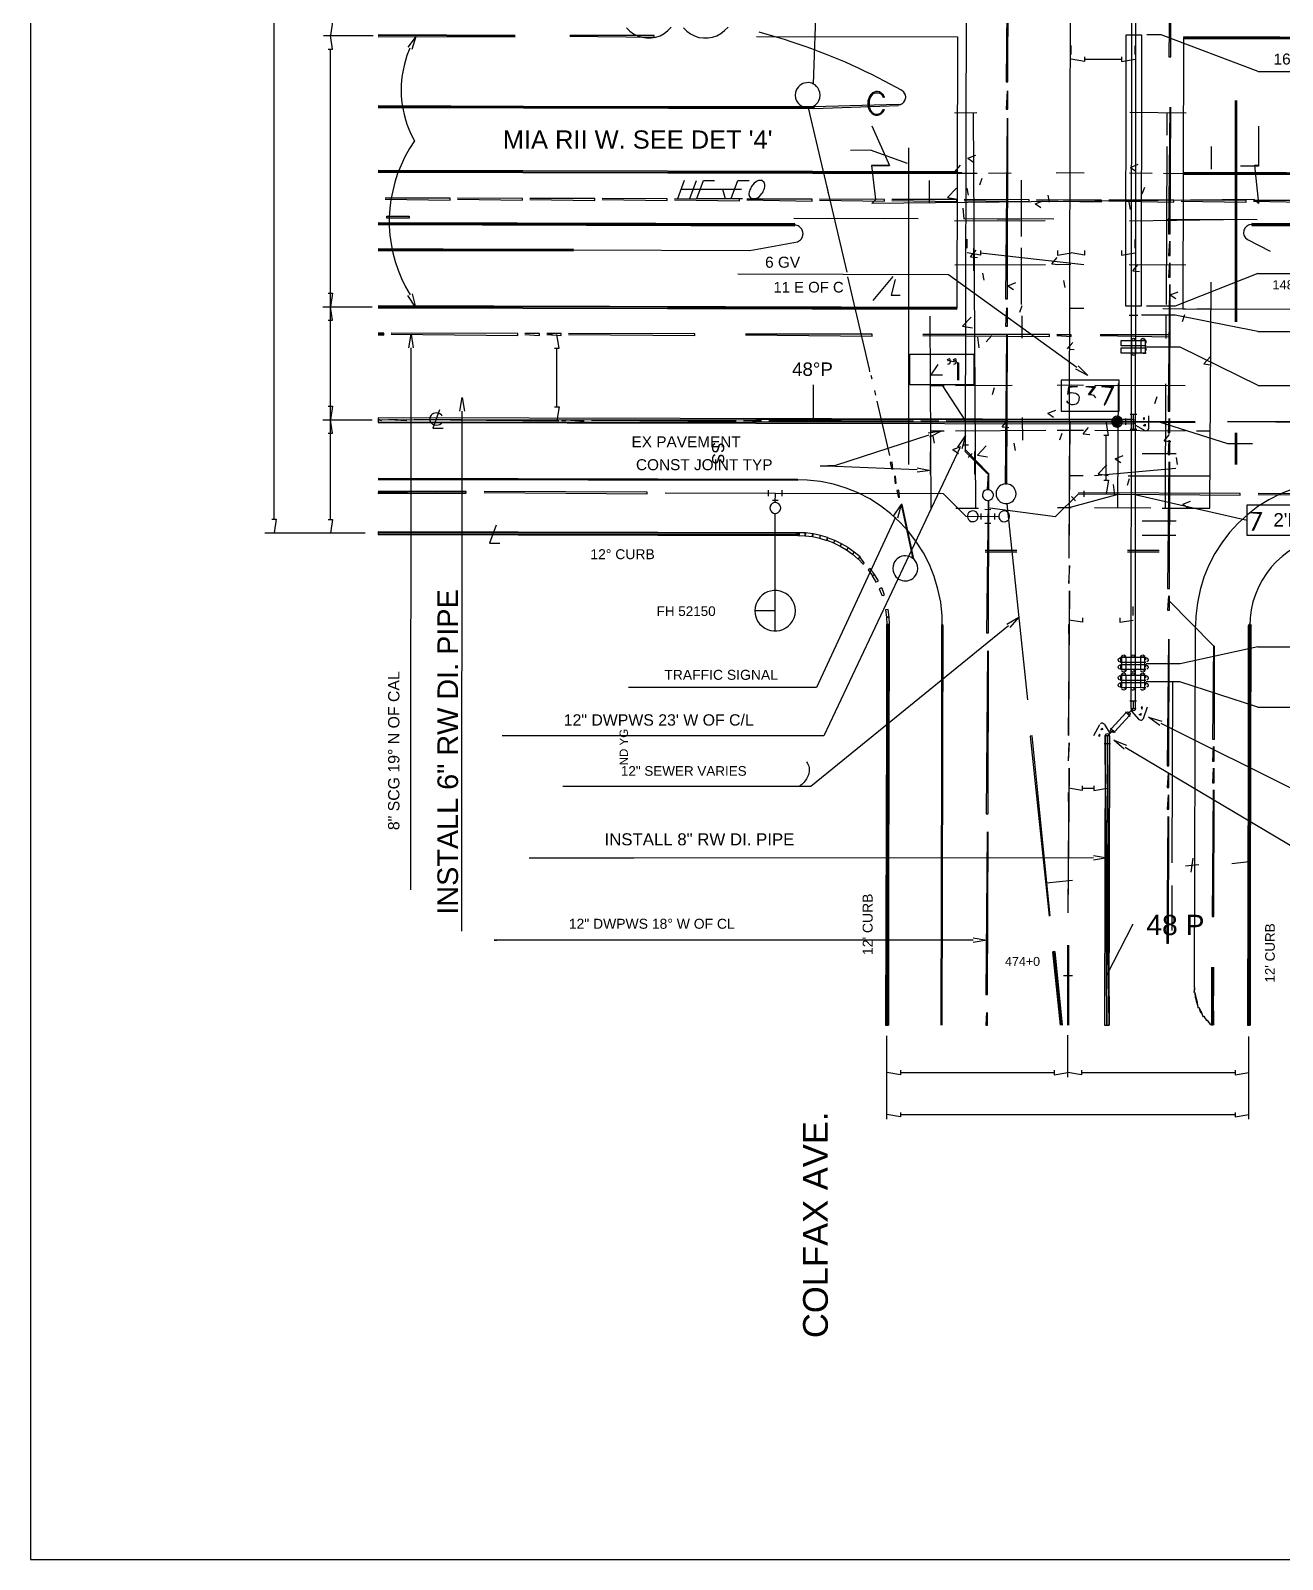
# Model space of a CAD drawing. Header units: feet. Extents: x 13 to 426, y 12 to 285.
# Drawn here: x 12.6 to 151, y 12.1 to 181.2 of the extents above; entities that cross this region are included whole.
import ezdxf
from ezdxf.enums import TextEntityAlignment as Align

# ---------------------------------------------------------------- set-up
doc = ezdxf.new("R2010")
doc.units = ezdxf.units.FT
for name, color, linetype in [('AGUA', 1, 'CONTINUOUS'), ('ALCANTARILLADO', 2, 'CONTINUOUS'), ('EJE_VIA', 7, 'CONTINUOUS'), ('GAS', 30, 'CONTINUOUS'), ('TEXTO', 7, 'CONTINUOUS')]:
    doc.layers.add(name, color=color, linetype=linetype)
doc.styles.add('CAD_TEXT', font='Arial')

msp = doc.modelspace()

# ---------------------------------------------------------------- linework, layer by layer
at = {"layer": 'AGUA'}
for p, q in [((115.97, 134.7), (116.12, 189.85)), ((134.73, 178.5), (134.73, 179.48)), ((148.33, 176.65), (175.92, 176.65)), ((116.83, 172.1), (117.07, 128.35)), ((134.05, 162.17), (134.2, 161.38)), ((115.13, 142.5), (115.13, 144.5)), ((132.83, 128.38), (132.9, 142.13)), ((60.28, 81.58), (60.33, 139.07)), ((114.58, 134.82), (115.2, 134.38)), ((117.3, 134.22), (118.42, 134.03)), ((113.52, 129.95), (116.03, 127.45)), ((120.57, 128.83), (122.83, 107.13)), ((125.95, 127.42), (128.47, 129.92)), ((127.45, 128.42), (133.02, 129.92)), ((134.55, 129.9), (147.13, 127.02)), ((94.93, 119.23), (94.95, 127.77)), ((117.7, 127.1), (117.7, 127.75)), ((118.67, 128.37), (125.95, 127.42)), ((94.92, 114.77), (94.93, 119.23))]:
    msp.add_line(p, q, dxfattribs=at)
for points in [[(148.32, 154.28), (139.18, 150.68), (135.98, 150.68)], [(130.87, 147.42), (138.5, 147.3), (138.5, 147.5), (130.87, 147.52)], [(135.97, 146.58), (135.97, 146.83), (133.17, 146.83), (133.17, 146.33), (135.97, 146.33)], [(115.22, 144.42), (115.22, 142.5)], [(51.03, 137.83), (134.55, 137.65), (134.55, 138.15), (51.03, 138.33)], [(115.35, 135), (100.3, 103.15), (64.73, 103.15)], [(97.45, 131.43), (51.03, 131.53)], [(60.75, 130.17), (51.03, 130.18)], [(60.75, 129.97), (51.03, 129.98)], [(82.77, 130.02), (94.97, 130), (113.52, 129.95)], [(51.03, 125.43), (97.45, 125.33), (97.45, 125.63), (51.03, 125.73)], [(94.93, 117), (92.68, 117), (92.72, 116.62), (92.82, 116.23), (93, 115.86), (93.22, 115.55), (93.49, 115.28), (93.78, 115.08), (94.1, 114.92), (94.43, 114.82), (94.78, 114.77), (95.12, 114.77), (95.46, 114.83), (95.79, 114.93), (96.1, 115.09), (96.39, 115.29), (96.64, 115.55), (96.85, 115.85), (97.02, 116.2), (97.13, 116.6), (97.17, 117), (97.13, 117.38), (97.03, 117.78), (96.86, 118.13), (96.65, 118.44), (96.4, 118.69), (96.11, 118.9), (95.8, 119.06), (95.47, 119.16), (95.12, 119.22), (94.78, 119.23), (94.43, 119.18), (94.1, 119.08), (93.78, 118.93), (93.49, 118.72), (93.23, 118.46), (93.01, 118.14), (92.83, 117.77), (92.72, 117.4), (92.68, 117)], [(120.72, 115.33), (98.88, 97.57), (71.45, 97.57)], [(113.47, 115.45), (113.37, 71.15)], [(135.93, 111.57), (135.93, 111.82), (133.13, 111.82), (133.13, 111.32), (135.93, 111.32)], [(134.53, 107.02), (134.53, 106.17), (133.93, 105.58)], [(131.93, 103.17), (131.68, 103.17), (131.85, 71.15)], [(130.15, 89.67), (79.3, 89.63), (67.75, 89.63)], [(116.83, 80.57), (63.87, 80.57), (64.15, 80.57)]]:
    msp.add_lwpolyline(points, dxfattribs=at)
at = {"layer": 'ALCANTARILLADO'}
msp.add_lwpolyline([(90.63, 138), (74.63, 138.08), (90.63, 137.95)], dxfattribs=at)
at = {"layer": 'EJE_VIA'}
for p, q in [((39.52, 127.12), (39.52, 204.12)), ((99.17, 175.25), (100.07, 200.38)), ((127.48, 137.92), (127.62, 192.93)), ((45, 180.62), (50.5, 180.62)), ((127.65, 178.5), (127.65, 179.5)), ((45.75, 127.08), (45.75, 179.12)), ((129.15, 178), (133.23, 178)), ((98.58, 172.63), (102.85, 154.45)), ((145.83, 148.93), (145.83, 173.43)), ((145.98, 148.93), (145.98, 173.43)), ((114.75, 172.08), (117.25, 172.1)), ((134.15, 172.12), (140.4, 172.08)), ((138.3, 169.6), (138.3, 172.1)), ((109.7, 133.18), (109.7, 168.18)), ((138.2, 150.85), (138.28, 168.35)), ((143.2, 165.83), (143.2, 168.33)), ((105.6, 166.23), (107.58, 166.23)), ((114.82, 165.55), (115.42, 166.27)), ((116.25, 167.03), (117.12, 167.37)), ((116.25, 167.03), (116.87, 166.62)), ((134.22, 166.03), (135.08, 166.37)), ((134.22, 166.03), (134.83, 165.62)), ((84.17, 162.6), (84.9, 164.6)), ((85.5, 162.58), (86.23, 164.58)), ((111.95, 164.58), (111.97, 162.08)), ((114.77, 165.38), (117.27, 165.38)), ((114.82, 165.55), (115.57, 165.48)), ((117.58, 164.1), (117.83, 164.85)), ((118.52, 165.4), (121.02, 165.42)), ((122.12, 164.63), (122.15, 158.38)), ((126.02, 165.43), (127.58, 165.45)), ((127.55, 165.45), (129.12, 165.43)), ((134.12, 165.42), (136.62, 165.4)), ((137.87, 165.38), (143.18, 165.37)), ((84.55, 163.63), (91.22, 163.62)), ((86.27, 162.58), (91.32, 162.57)), ((89.12, 163.63), (89.4, 162.58)), ((100.63, 163.93), (100.8, 163.15)), ((113.98, 162.7), (114.97, 163.72)), ((113.98, 162.7), (115.1, 162.53)), ((116.12, 163.73), (116.27, 162.95)), ((123.7, 162), (124.58, 162.33)), ((125.08, 162.95), (125.23, 162.17)), ((135.53, 163.1), (135.8, 163.85)), ((115.67, 161.52), (115.8, 160.33)), ((123.72, 162), (124.33, 161.58)), ((97, 160.42), (107, 160.38)), ((100.75, 160.4), (110.75, 160.38)), ((114.78, 160.1), (124.78, 160.15)), ((115.75, 160.37), (125.75, 160.33)), ((119.5, 160.35), (122, 160.35)), ((134.1, 160.13), (144.5, 160.28)), ((138.25, 160.3), (148.25, 160.28)), ((92.53, 156.9), (97.4, 157.8)), ((116.15, 157.08), (116.15, 158.08)), ((134.73, 157.08), (134.73, 158.07)), ((116.55, 156.15), (117.15, 156.87)), ((116.55, 156.15), (117.3, 156.08)), ((116.92, 154.6), (116.92, 157.1)), ((117.65, 156.58), (129.08, 155.3)), ((122.18, 150.88), (122.17, 157.13)), ((125.52, 155.35), (126.12, 156.08)), ((127.52, 154.62), (127.53, 156.62)), ((105.77, 151.3), (107.98, 153.97)), ((114.8, 155.25), (124.82, 155.3)), ((117.85, 154.33), (118, 153.55)), ((125.52, 155.37), (126.27, 155.3)), ((126.07, 155.3), (127.62, 155.32)), ((134.08, 155.28), (140.33, 155.25)), ((134.48, 154.57), (135.08, 155.28)), ((134.48, 154.57), (135.23, 154.52)), ((148.32, 154.28), (175.92, 154.28)), ((120.67, 152.93), (121.53, 153.28)), ((120.67, 152.93), (121.28, 152.52)), ((126.82, 153.53), (126.97, 152.75)), ((138.63, 151.93), (139.5, 152.27)), ((143, 128.33), (143.13, 153.32)), ((44.93, 150.62), (50.37, 150.62)), ((122, 150), (122.25, 150.75)), ((138.63, 151.93), (139.25, 151.52)), ((112.03, 149.57), (112.15, 128.33)), ((115.65, 148.47), (116.62, 149.47)), ((122.2, 149.63), (122.22, 147.13)), ((127.52, 150.47), (129.07, 150.45)), ((134.07, 149.68), (135.05, 149.68)), ((137.82, 150.42), (140.32, 150.4)), ((138.18, 147.1), (138.18, 149.6)), ((139.97, 149), (140.22, 149.75)), ((141.57, 150.4), (143.12, 150.38)), ((143.1, 147.07), (143.1, 149.57)), ((69.8, 147.55), (70.3, 147.55)), ((115.65, 148.47), (116.77, 148.28)), ((117.32, 147.27), (117.45, 146.08)), ((118.28, 146.73), (118.88, 147.45)), ((148.32, 147.88), (179.63, 147.88)), ((70.8, 139.55), (70.8, 146.05)), ((127.25, 145.95), (127.58, 146.37)), ((127.55, 146.32), (127.85, 146.67)), ((127.55, 145.93), (128, 145.88)), ((112.1, 142.98), (112.95, 144.23)), ((114.2, 144.62), (114.95, 144.52)), ((142.33, 144.32), (143.08, 145.12)), ((142.33, 144.32), (143.08, 144.2)), ((105.52, 143.05), (105.62, 142.63)), ((132.97, 139.08), (132.97, 142.48)), ((138.08, 128.35), (138.15, 142.1)), ((99.18, 137.98), (99.18, 141.98)), ((105.92, 141.35), (106.03, 140.82)), ((112.1, 141.88), (113.63, 141.9)), ((113.37, 141.98), (115.98, 137.95)), ((114.88, 141.9), (121.13, 141.93)), ((118.95, 140.93), (119.2, 141.68)), ((126.13, 141.95), (127.67, 141.97)), ((127.3, 140.93), (127.4, 141.78)), ((127.4, 141.03), (127.48, 141.7)), ((127.48, 141.97), (129.02, 141.95)), ((129.58, 140.93), (130.25, 141.78)), ((130.27, 141.95), (140.27, 141.9)), ((136.92, 139.93), (137.17, 140.68)), ((148.33, 141.9), (171.25, 141.9)), ((106.18, 140.17), (107.58, 134.18)), ((125.08, 138.83), (125.97, 139.18)), ((125.08, 138.83), (125.72, 138.42)), ((126.57, 139.08), (132.97, 139.08)), ((134.2, 138.75), (134.92, 138.75)), ((134.55, 137.07), (134.55, 138.75)), ((44.92, 138.12), (50.38, 138.12)), ((71.3, 138.05), (71.77, 138.05)), ((120.02, 137.33), (120.62, 138.05)), ((120.02, 137.33), (120.77, 137.27)), ((122.25, 138.37), (122.27, 135.87)), ((126.13, 136.95), (127.67, 136.97)), ((127.48, 136.97), (129.02, 136.95)), ((128.98, 136.55), (129.58, 137.27)), ((130.03, 137.92), (137.43, 137.9)), ((133.72, 137.55), (133.72, 138.27)), ((134.2, 137.07), (134.92, 137.07)), ((134.77, 137.53), (135.8, 136.93)), ((136.25, 137.2), (136.25, 138.57)), ((112.1, 136.88), (113.63, 136.9)), ((112.37, 136.3), (112.5, 135.52)), ((114.88, 136.9), (124.88, 136.95)), ((115.65, 135.35), (116.3, 135.33)), ((121.33, 135.52), (121.47, 134.73)), ((126.42, 135.9), (126.67, 136.65)), ((128.98, 136.55), (129.73, 136.48)), ((130.27, 136.95), (140.27, 136.9)), ((131.53, 131.42), (131.53, 136.42)), ((137.95, 135.77), (138.55, 136.48)), ((137.95, 135.77), (138.7, 135.7)), ((141.52, 136.9), (143.03, 136.88)), ((145.83, 133.18), (145.83, 136.68)), ((145.98, 133.18), (145.98, 136.68)), ((112.12, 132.07), (112.12, 134.57)), ((114.58, 134.82), (115.45, 135.15)), ((116.28, 133.93), (116.73, 134.38)), ((117.03, 132.1), (117.03, 134.6)), ((117.3, 134.22), (118.28, 135.23)), ((132.55, 133.8), (133.42, 134.15)), ((132.55, 133.8), (133.17, 133.38)), ((135.53, 134.37), (139.28, 134.37)), ((139.27, 133.95), (139.4, 133.17)), ((127.47, 131.97), (128.98, 131.97)), ((130.23, 131.97), (139.23, 132.78)), ((130.65, 132.15), (131.62, 133.15)), ((130.65, 132.15), (131.75, 131.97)), ((133.98, 131.93), (143.02, 131.9)), ((94.2, 129.68), (94.2, 130.33)), ((95.72, 129.68), (95.72, 130.33)), ((129.12, 129.6), (129.12, 130.25)), ((132.32, 130.95), (132.45, 129.77)), ((133.88, 130.87), (134.13, 131.62)), ((94.63, 129.22), (95.28, 129.22)), ((94.95, 128.97), (94.97, 130)), ((127.7, 129.62), (128.15, 129.15)), ((140.02, 128.77), (140.88, 129.12)), ((140.02, 128.77), (140.63, 128.35)), ((114.92, 128.35), (117.42, 128.35)), ((116.03, 127.45), (119.67, 127.43)), ((118.13, 128.22), (118.78, 128.2)), ((119.22, 127.1), (119.22, 127.75)), ((126.17, 128.4), (127.68, 128.42)), ((130.23, 128.4), (136.48, 128.37)), ((135.53, 126.95), (139.28, 126.95)), ((137.73, 128.35), (143, 128.33)), ((38.52, 125.62), (49.58, 125.62)), ((118.13, 126.67), (118.78, 126.67)), ((135.53, 125.37), (139.23, 125.37)), ((118.15, 123.68), (121.65, 123.68)), ((118.15, 123.53), (121.65, 123.53)), ((133.9, 123.68), (137.4, 123.68)), ((133.9, 123.53), (137.4, 123.53)), ((134.53, 116.47), (134.53, 117.47)), ((138.43, 118.15), (143.42, 113.13)), ((127.42, 114.48), (127.42, 115.47)), ((141.3, 75.33), (141.42, 115.38)), ((148.32, 113), (171.22, 113)), ((138.85, 89.12), (138.9, 109.12)), ((134.17, 107.02), (134.88, 107.02)), ((133.68, 105.83), (134.2, 105.32)), ((134.35, 105.9), (135.15, 104.98)), ((135.65, 105.08), (136.1, 106.37)), ((148.32, 106.33), (171.22, 106.33)), ((130.17, 103.2), (130.82, 104.4)), ((131.35, 104.4), (131.97, 103.38)), ((132.02, 104.02), (132.53, 103.52)), ((131.32, 102.33), (132.03, 102.33)), ((131.67, 97.88), (131.67, 98.88)), ((127.37, 95.9), (127.37, 96.88)), ((128.87, 97.38), (130.17, 97.38)), ((140.93, 88.08), (141.17, 89.62)), ((140.32, 88.77), (141.8, 88.93)), ((145.42, 89.05), (147.35, 89.25)), ((124.95, 86.92), (127.82, 87.22)), ((138.83, 81.62), (138.83, 86.62)), ((131.62, 76.68), (134.53, 82.38)), ((126.82, 76.67), (127.82, 76.67)), ((107.3, 60.77), (107.3, 70)), ((127.3, 65.43), (127.3, 70.05)), ((147.3, 60.77), (147.3, 69.93)), ((147.3, 62.03), (147.3, 66.43)), ((108.8, 65.93), (125.8, 65.93)), ((128.8, 65.93), (145.8, 65.93)), ((108.8, 61.27), (145.8, 61.27)), ((12.6, 12.08), (426.22, 12.08))]:
    msp.add_line(p, q, dxfattribs=at)
for points in [[(426.22, 284.92), (12.6, 284.92), (12.6, 12.08)], [(120.65, 195.48), (120.48, 175.48), (120.68, 175.48), (120.75, 195.48)], [(138.62, 191.15), (138.48, 178.27), (138.68, 178.27), (138.72, 191.15)], [(134.53, 106.17), (134.78, 106.17), (134.83, 186.42), (134.33, 186.42), (134.28, 106.17)], [(134.53, 106.17), (134.78, 106.17), (134.83, 186.42), (134.33, 186.42), (134.28, 106.17), (134.53, 106.17)], [(45.5, 182.12), (46, 182.12), (45.75, 180.62)], [(78.5, 181.47), (78.87, 181.1), (79.28, 180.79), (79.74, 180.57), (80.22, 180.42), (80.72, 180.34), (81.23, 180.35), (81.73, 180.43), (82.21, 180.59), (82.66, 180.83), (83.07, 181.15), (83.44, 181.55)], [(84.79, 181.47), (85.16, 181.09), (85.57, 180.79), (86.02, 180.56), (86.51, 180.41), (87, 180.34), (87.51, 180.34), (88, 180.42), (88.48, 180.59), (88.94, 180.83), (89.35, 181.15), (89.72, 181.55)], [(108.9, 174.57), (107.03, 175.58), (106.32, 175.95), (105.61, 176.3), (104.89, 176.65), (104.16, 176.99), (103.43, 177.32), (102.7, 177.65), (101.97, 177.96), (101.23, 178.26), (100.49, 178.56), (99.74, 178.85), (98.99, 179.13), (98.24, 179.4), (97.48, 179.66), (96.72, 179.92), (95.96, 180.16), (95.2, 180.4), (93.15, 180.98)], [(45.5, 179.12), (46, 179.12), (45.75, 180.62)], [(66.2, 180.63), (51.03, 180.67)], [(66.2, 180.63), (51.03, 180.57)], [(51.03, 180.47), (66.2, 180.53)], [(66.2, 180.43), (51.03, 180.47)], [(54.53, 179.23), (54.22, 178.4), (54.05, 177.86), (53.9, 177.31), (53.79, 176.77), (53.7, 176.22), (53.63, 175.67), (53.59, 175.12), (53.58, 174.57), (53.59, 174.03), (53.63, 173.48), (53.7, 172.94), (53.79, 172.4), (53.91, 171.86), (54.05, 171.32), (54.22, 170.79), (54.41, 170.26), (54.63, 169.73), (55.05, 168.95)], [(54.78, 179.1), (55.25, 180.55), (54.33, 179.33)], [(72.22, 180.53), (81.57, 180.42), (81.57, 180.62), (72.22, 180.63)], [(92.87, 180.5), (115.08, 180.45), (115.02, 150.45)], [(135.42, 150.68), (133.7, 150.68), (133.73, 180.68), (135.45, 180.68), (135.42, 150.68)], [(148.33, 176.65), (137.62, 180.68), (136.02, 180.68)], [(140.08, 180.38), (140.02, 150.4), (167.55, 150.33)], [(140.08, 180.38), (299.95, 179.93), (140.08, 180.48)], [(140.08, 180.38), (299.95, 179.73), (299.95, 179.93), (140.08, 180.48)], [(140.08, 180.28), (299.95, 179.93), (140.08, 180.38)], [(140.08, 180.28), (299.95, 179.83)], [(299.95, 179.73), (140.08, 180.28)], [(129.15, 178.25), (129.15, 177.75), (127.65, 178)], [(133.23, 178.25), (133.23, 177.75), (134.73, 178)], [(99.92, 174.02), (99.88, 174.32), (99.78, 174.62), (99.66, 174.82), (99.52, 174.99), (99.35, 175.14), (99.18, 175.25), (98.99, 175.33), (98.79, 175.38), (98.59, 175.4), (98.39, 175.39), (98.19, 175.36), (98, 175.29), (97.81, 175.2), (97.65, 175.08), (97.5, 174.93), (97.37, 174.75), (97.26, 174.55), (97.18, 174.32), (97.15, 174.02), (97.18, 173.7), (97.26, 173.47), (97.37, 173.27), (97.5, 173.1), (97.66, 172.95), (97.83, 172.83), (98.01, 172.74), (98.2, 172.67), (98.4, 172.64), (98.6, 172.63), (98.8, 172.66), (98.99, 172.71), (99.18, 172.79), (99.36, 172.9), (99.52, 173.04), (99.66, 173.21), (99.78, 173.42), (99.88, 173.7), (99.92, 174.02)], [(107.02, 173.77), (106.9, 174.02), (106.65, 174.25), (106.46, 174.37), (106.26, 174.42), (106.06, 174.41), (105.87, 174.36), (105.69, 174.26), (105.54, 174.12), (105.41, 173.95), (105.32, 173.77), (105.2, 173.4), (105.2, 172.8), (105.23, 172.67), (105.27, 172.54), (105.32, 172.42), (105.38, 172.31), (105.45, 172.2), (105.61, 172.02), (105.8, 171.88), (105.91, 171.84), (106.02, 171.81), (106.14, 171.79), (106.26, 171.8), (106.39, 171.83), (106.52, 171.88), (106.65, 171.95), (106.9, 172.2), (107.02, 172.43)], [(107.02, 173.77), (106.9, 173.77), (106.78, 174.02), (106.65, 174.13), (106.42, 174.25), (105.93, 174.25), (105.68, 174.13), (105.45, 173.77), (105.32, 173.4), (105.32, 172.8), (105.35, 172.67), (105.39, 172.55), (105.44, 172.44), (105.49, 172.33), (105.62, 172.15), (105.77, 172.01), (105.95, 171.93), (106.16, 171.91), (106.27, 171.92), (106.39, 171.95), (106.52, 172), (106.65, 172.07), (106.78, 172.2), (106.9, 172.43), (107.02, 172.43)], [(108.57, 172.97), (108.78, 173), (108.9, 173.05), (109, 173.11), (109.17, 173.25), (109.29, 173.44), (109.35, 173.64), (109.37, 173.75), (109.37, 173.85), (109.36, 173.96), (109.33, 174.06), (109.29, 174.17), (109.17, 174.35), (108.9, 174.57)], [(120.58, 174.48), (120.48, 172.48), (120.68, 172.48), (120.68, 174.48)], [(51.03, 172.85), (99.2, 172.73)], [(99.2, 172.63), (51.03, 172.85)], [(99.2, 172.73), (51.03, 172.75)], [(99.2, 172.73), (51.03, 172.65), (99.2, 172.63)], [(99.2, 172.63), (51.03, 172.65), (99.2, 172.53)], [(51.03, 172.65), (99.2, 172.53)], [(108.57, 172.97), (99.2, 172.73), (99.2, 172.53), (108.57, 172.87)], [(138.58, 172.67), (138.43, 158.67), (138.63, 158.67), (138.68, 172.67)], [(120.58, 171.48), (120.42, 151.48), (120.62, 151.48), (120.68, 171.48)], [(105.62, 170.62), (107.58, 166.23), (105.6, 166.23)], [(148.37, 170.58), (148.37, 166.18), (146.38, 166.18)], [(55.05, 168.95), (54.5, 168.1), (54, 167.21), (53.57, 166.29), (53.19, 165.36), (52.88, 164.41), (52.64, 163.45), (52.45, 162.48), (52.33, 161.5), (52.27, 160.52), (52.27, 159.53), (52.34, 158.55), (52.47, 157.56), (52.66, 156.59), (52.92, 155.63), (53.24, 154.67), (53.62, 153.74), (54.07, 152.82), (54.57, 151.95)], [(109.55, 166.45), (105.47, 167.93), (103.25, 167.9)], [(115.05, 165.55), (51.03, 165.7)], [(51.03, 165.5), (115.05, 165.35), (115.05, 165.55), (51.03, 165.7)], [(105.62, 162.03), (106.05, 162.47), (105.62, 166.23)], [(106.05, 162.47), (105.62, 166.23), (106.05, 166.23)], [(147.93, 166.25), (148.37, 162.03), (147.92, 162.47)], [(148.37, 166.25), (147.93, 166.25), (148.37, 162.03)], [(115.05, 165.55), (51.03, 165.6)], [(51.03, 165.5), (115.05, 165.45)], [(115.05, 165.35), (51.03, 165.5)], [(86.27, 162.58), (87, 164.58), (88.23, 164.58)], [(90.07, 162.57), (90.8, 164.57), (92.05, 164.57)], [(93.1, 164.57), (92.87, 164.47), (92.6, 164.28), (92.46, 164.11), (92.39, 164.01), (92.32, 163.9), (92.25, 163.78), (92.19, 163.66), (92.13, 163.53), (92.09, 163.41), (92.06, 163.28), (92.04, 163.15), (92.04, 163.03), (92.06, 162.92), (92.1, 162.81), (92.25, 162.64), (92.37, 162.57), (92.73, 162.57), (92.97, 162.67), (93.16, 162.79), (93.35, 162.98), (93.44, 163.09), (93.52, 163.21), (93.59, 163.34), (93.66, 163.47), (93.71, 163.61), (93.75, 163.74), (93.78, 163.88), (93.79, 164.01), (93.78, 164.14), (93.75, 164.26), (93.71, 164.37), (93.47, 164.57), (93.1, 164.57)], [(140.05, 165.38), (299.95, 164.93), (140.05, 165.48)], [(140.05, 165.38), (299.95, 164.73), (299.95, 164.93), (140.05, 165.48)], [(140.05, 165.28), (299.95, 164.93), (140.05, 165.38)], [(140.05, 165.28), (299.95, 164.83)], [(299.95, 164.73), (140.05, 165.28)], [(51.8, 162.53), (59, 162.42), (59, 162.62), (51.8, 162.63)], [(59.8, 162.52), (67, 162.4), (67, 162.6), (59.8, 162.62)], [(67.8, 162.48), (75, 162.37), (75, 162.57), (67.8, 162.58)], [(75.8, 162.47), (83, 162.35), (83, 162.55), (75.8, 162.57)], [(83.8, 162.45), (91, 162.33), (91, 162.53), (83.8, 162.55)], [(91.8, 162.43), (99.02, 162.3), (99.02, 162.5), (91.8, 162.53)], [(99.82, 162.4), (107.02, 162.28), (107.02, 162.48), (99.82, 162.5)], [(148.37, 162.03), (147.92, 162.47), (105.62, 162.03)], [(147.92, 162.47), (105.62, 162.03), (106.05, 162.47)], [(107.82, 162.38), (115.02, 162.27), (115.02, 162.47), (107.82, 162.48)], [(115.82, 162.37), (123.02, 162.25), (123.02, 162.45), (115.82, 162.47)], [(123.82, 162.33), (131.02, 162.22), (131.02, 162.42), (123.82, 162.43)], [(131.82, 162.32), (139.02, 162.2), (139.02, 162.4), (131.82, 162.42)], [(139.82, 162.3), (147.02, 162.18), (147.02, 162.38), (139.82, 162.4)], [(147.82, 162.28), (155.02, 162.15), (155.02, 162.35), (147.82, 162.38)], [(51.98, 160.43), (51.98, 160.63), (54.48, 160.63), (54.48, 160.43), (51.98, 160.43)], [(97.1, 159.77), (51.03, 159.9)], [(51.03, 159.7), (97.1, 159.57), (97.1, 159.77), (51.03, 159.9)], [(97.1, 159.77), (51.03, 159.8)], [(51.03, 159.7), (97.1, 159.67)], [(97.1, 159.57), (51.03, 159.7)], [(97.4, 157.8), (97.63, 157.93), (97.74, 158.03), (97.83, 158.13), (97.9, 158.24), (97.96, 158.36), (97.99, 158.48), (98.01, 158.61), (98.02, 158.73), (98, 158.86), (97.97, 158.98), (97.93, 159.1), (97.87, 159.21), (97.79, 159.32), (97.6, 159.49), (97.48, 159.56), (97.35, 159.62), (97.1, 159.67)], [(147.63, 159.72), (147.4, 159.68), (147.27, 159.64), (147.15, 159.58), (147.04, 159.5), (146.88, 159.31), (146.82, 159.2), (146.77, 159.08), (146.75, 158.96), (146.73, 158.83), (146.74, 158.7), (146.76, 158.58), (146.8, 158.46), (146.86, 158.35), (146.94, 158.24), (147.15, 158.07), (149.67, 156.78)], [(147.63, 159.82), (299.95, 159.43)], [(299.95, 159.33), (147.63, 159.82), (147.63, 159.62), (299.95, 159.23)], [(299.95, 159.43), (147.63, 159.72), (147.63, 159.62)], [(299.95, 159.33), (147.63, 159.62), (299.95, 159.23)], [(299.95, 159.43), (147.63, 159.62), (299.95, 159.33)], [(138.53, 157.87), (138.43, 156.27), (138.63, 156.27), (138.63, 157.87)], [(138.53, 157.87), (138.43, 156.27), (138.63, 156.27), (138.63, 157.87)], [(51.03, 157.03), (72.65, 157)], [(72.65, 156.9), (51.03, 157.03)], [(72.65, 157), (51.03, 156.83), (72.65, 156.9)], [(72.65, 157), (51.03, 156.93)], [(72.65, 156.9), (51.03, 156.83), (72.65, 156.8)], [(51.03, 156.83), (72.65, 156.8)], [(72.65, 156.9), (92.07, 156.85), (92.53, 156.9)], [(117.65, 156.83), (117.65, 156.33), (116.15, 156.58)], [(126.15, 156.83), (126.15, 156.33), (127.65, 156.58)], [(129.15, 156.83), (129.15, 156.33), (127.65, 156.58)], [(133.23, 156.83), (133.23, 156.33), (134.73, 156.58)], [(128.3, 143.9), (114.12, 154.13), (90.82, 154.23)], [(105.42, 143.43), (105.37, 143.7), (102.97, 153.93)], [(138.53, 155.47), (138.43, 153.87), (138.63, 153.87), (138.63, 155.47)], [(138.53, 155.47), (138.43, 153.87), (138.63, 153.87), (138.63, 155.47)], [(108.22, 153.63), (107.75, 151.88), (108.75, 151.88)], [(138.53, 153.07), (138.38, 139.07), (138.58, 139.07), (138.63, 153.07)], [(45.5, 152.12), (46, 152.12), (45.75, 150.62)], [(45.5, 149.12), (46, 149.12), (45.75, 150.62)], [(115.02, 150.55), (51.03, 150.7)], [(51.03, 150.5), (115.02, 150.35), (115.02, 150.55), (51.03, 150.7)], [(115.02, 150.55), (51.03, 150.6)], [(51.03, 150.5), (115.02, 150.45)], [(115.02, 150.35), (51.03, 150.5)], [(54.8, 152.05), (55.18, 150.58), (54.33, 151.85)], [(120.52, 150.48), (120.42, 148.48), (120.62, 148.48), (120.62, 150.48)], [(148.32, 147.88), (139.18, 149.68), (135.43, 149.68)], [(51.67, 147.68), (51.03, 147.7)], [(51.03, 147.5), (51.67, 147.48), (51.67, 147.68), (51.03, 147.7)], [(51.67, 147.68), (51.03, 147.62)], [(51.03, 147.53), (51.67, 147.68)], [(51.03, 147.52), (51.67, 147.58)], [(51.67, 147.58), (51.03, 147.52)], [(51.67, 147.48), (51.03, 147.5)], [(52.47, 147.58), (66.47, 147.45), (66.47, 147.65), (52.47, 147.68)], [(54.42, 146.07), (54.67, 147.57), (54.92, 146.07)], [(67.27, 147.55), (68.87, 147.45), (68.87, 147.65), (67.27, 147.65)], [(67.27, 147.55), (68.87, 147.45), (68.87, 147.65), (67.27, 147.65)], [(69.67, 147.55), (71.27, 147.45), (71.27, 147.65), (69.67, 147.65)], [(69.67, 147.55), (71.27, 147.45), (71.27, 147.65), (69.67, 147.65)], [(70.55, 146.05), (71.05, 146.05), (70.8, 147.55)], [(72.07, 147.55), (86.07, 147.42), (86.07, 147.62), (72.07, 147.65)], [(91.67, 147.5), (105.67, 147.37), (105.67, 147.57), (91.67, 147.6)], [(111.27, 147.45), (125.27, 147.33), (125.27, 147.53), (111.27, 147.55)], [(120.52, 147.48), (120.37, 131.03), (120.57, 131.03), (120.62, 147.48)], [(126.07, 147.42), (127.67, 147.32), (127.67, 147.52), (126.07, 147.52)], [(126.07, 147.42), (127.67, 147.32), (127.67, 147.52), (126.07, 147.52)], [(134.32, 146.88), (134.38, 147.07), (134.57, 147.13), (134.67, 147.12), (134.8, 146.98)], [(135.37, 146.88), (135.43, 147.07), (135.62, 147.13), (135.72, 147.12), (135.85, 146.98)], [(135.97, 145.78), (135.97, 146.03), (133.17, 146.03), (133.17, 145.53), (135.97, 145.53)], [(134.57, 145.48), (134.82, 145.48), (134.82, 146.88), (134.32, 146.88), (134.32, 145.48)], [(134.82, 145.48), (134.75, 145.3), (134.57, 145.23), (134.47, 145.25), (134.33, 145.38)], [(135.62, 145.48), (135.87, 145.48), (135.87, 146.88), (135.37, 146.88), (135.37, 145.48)], [(148.33, 141.9), (139.73, 146.15), (136, 146.15)], [(109.83, 141.98), (109.83, 145.38), (116.92, 145.38), (116.92, 141.98), (109.83, 141.98)], [(114.28, 144.7), (114.1, 144.62), (114, 144.8), (114.2, 144.9), (114.28, 144.52), (114.2, 144.32), (114, 144.23)], [(114.95, 144.7), (114.77, 144.62), (114.67, 144.8), (114.87, 144.9), (114.95, 144.52), (114.87, 144.32), (114.67, 144.23)], [(128.45, 144.1), (129.52, 143.03), (128.17, 143.7)], [(112.1, 143.08), (113.43, 143.08)], [(132.97, 142.48), (126.57, 142.48), (126.57, 139.08)], [(60.08, 139.07), (60.33, 140.57), (60.58, 139.07)], [(127.4, 141.03), (127.68, 141.12), (127.94, 141.11), (128.15, 141.07), (128.31, 140.98), (128.43, 140.86), (128.5, 140.72), (128.54, 140.57), (128.53, 140.41), (128.5, 140.25), (128.43, 140.1), (128.33, 139.97), (128.21, 139.86), (128.07, 139.79), (127.9, 139.76), (127.71, 139.77), (127.51, 139.85), (127.3, 139.98), (127.2, 140.17), (127.3, 140.17)], [(127.4, 141.78), (128.35, 141.78), (127.48, 141.7)], [(129.3, 141.78), (130.35, 141.78), (129.68, 140.93)], [(129.3, 141.78), (130.25, 141.7)], [(129.58, 140.93), (129.87, 140.93), (130.15, 140.83), (130.35, 140.55)], [(131.02, 141.78), (132.35, 141.78), (131.4, 139.78)], [(131.02, 141.78), (132.25, 141.7)], [(132.25, 141.78), (131.3, 139.78), (131.4, 139.78)], [(45.5, 139.62), (46, 139.62), (45.75, 138.12)], [(58.13, 138.53), (58.05, 138.67), (57.85, 138.78), (57.72, 138.84), (57.58, 138.86), (57.44, 138.87), (57.29, 138.85), (57.15, 138.8), (57.02, 138.73), (56.91, 138.64), (56.83, 138.53), (56.75, 138.35), (56.75, 138.03), (56.82, 137.87), (56.93, 137.74), (57.05, 137.64), (57.19, 137.57), (57.35, 137.54), (57.51, 137.53), (57.68, 137.55), (57.85, 137.6), (58.05, 137.73), (58.13, 137.85)], [(57.8, 139.2), (57.08, 137.2), (58.22, 137.2)], [(70.55, 139.55), (71.05, 139.55), (70.8, 138.05)], [(45.5, 136.62), (46, 136.62), (45.75, 138.12)], [(134.55, 138.15), (51.03, 138.33), (51.03, 138.08)], [(134.55, 138.15), (51.03, 138.08), (51.03, 137.83)], [(51.03, 137.83), (134.55, 137.9), (134.55, 138.15)], [(51.42, 138.08), (51.03, 138.13), (51.42, 138.03)], [(134.55, 137.65), (134.55, 137.9), (51.03, 137.83)], [(54.22, 138.08), (52.22, 138.13), (54.22, 138.03)], [(54.22, 138.08), (52.22, 138.13), (54.22, 138.03)], [(71.03, 138.05), (55.02, 138.13), (71.03, 138)], [(73.83, 138.03), (71.83, 138.1), (73.83, 137.98)], [(73.83, 138.03), (71.83, 138.1), (73.83, 137.98)], [(93.43, 138), (91.43, 138.05), (93.43, 137.95)], [(93.43, 138), (91.43, 138.05), (93.43, 137.95)], [(110.23, 137.97), (94.23, 138.05), (110.23, 137.92)], [(113.03, 137.95), (111.03, 138), (113.03, 137.9)], [(113.03, 137.95), (111.03, 138), (113.03, 137.9)], [(127.48, 137.92), (113.83, 138), (127.48, 137.87)], [(127.45, 122.8), (127.53, 137.92), (127.4, 122.8)], [(141.37, 137.88), (127.48, 137.97), (141.37, 137.83)], [(131.28, 136.42), (131.78, 136.42), (131.53, 137.92)], [(132.18, 138.08), (132.15, 137.9), (132.75, 137.9)], [(132.15, 137.9), (132.18, 137.72), (132.75, 137.9)], [(132.27, 138.25), (132.18, 138.08), (132.75, 137.9)], [(132.18, 137.72), (132.27, 137.55), (132.75, 137.9)], [(132.4, 138.38), (132.27, 138.25), (132.75, 137.9)], [(132.27, 137.55), (132.4, 137.42), (132.75, 137.9)], [(132.57, 138.47), (132.4, 138.38), (132.75, 137.9)], [(132.4, 137.42), (132.57, 137.33), (132.75, 137.9)], [(132.75, 138.5), (132.57, 138.47), (132.75, 137.9)], [(132.57, 137.33), (132.75, 137.3), (132.75, 137.9)], [(132.93, 138.47), (132.75, 138.5), (132.75, 137.9)], [(133.1, 138.38), (132.93, 138.47), (132.75, 137.9)], [(133.23, 138.25), (133.1, 138.38), (132.75, 137.9)], [(133.32, 138.08), (133.23, 138.25), (132.75, 137.9)], [(133.35, 137.9), (133.32, 138.08), (132.75, 137.9)], [(132.75, 137.3), (132.93, 137.33), (132.75, 137.9)], [(132.93, 137.33), (133.1, 137.42), (132.75, 137.9)], [(133.1, 137.42), (133.23, 137.55), (132.75, 137.9)], [(133.23, 137.55), (133.32, 137.72), (132.75, 137.9)], [(133.32, 137.72), (133.35, 137.9), (132.75, 137.9)], [(134.55, 138.15), (134.73, 138.08), (134.8, 137.9), (134.78, 137.8), (134.65, 137.67)], [(135.75, 138.1), (135.77, 138.33), (135.62, 138.28), (135.75, 138.1)], [(135.68, 137.48), (135.85, 137.62), (135.85, 137.42), (135.68, 137.48)], [(135.8, 136.93), (135.92, 136.9), (136.05, 136.92), (136.15, 136.97), (136.23, 137.08), (136.25, 137.2)], [(137.4, 137.9), (144.97, 135.48), (147.7, 135.48)], [(138.48, 138.27), (138.38, 136.67), (138.58, 136.67), (138.58, 138.27)], [(138.48, 138.27), (138.38, 136.67), (138.58, 136.67), (138.58, 138.27)], [(160.97, 137.85), (144.97, 137.93), (160.97, 137.8)], [(111.93, 136.43), (101.6, 133.07), (99.92, 132.97)], [(111.85, 136.67), (113.35, 136.88), (112, 136.18)], [(115.12, 135.1), (115.98, 136.35), (115.57, 134.9)], [(138.48, 135.87), (138.38, 134.27), (138.58, 134.27), (138.58, 135.87)], [(138.48, 135.87), (138.38, 134.27), (138.58, 134.27), (138.58, 135.87)], [(118.47, 132.22), (116.03, 134.77), (115.9, 134.63), (118.4, 132.15)], [(118.47, 132.22), (116.03, 134.77), (115.9, 134.63), (118.4, 132.15)], [(110.62, 132.57), (101.62, 132.95), (99.92, 132.97)], [(107.95, 132.63), (107.87, 133.42), (107.67, 133.38), (107.85, 132.62)], [(107.95, 132.63), (107.87, 133.42), (107.67, 133.38), (107.85, 132.62)], [(110.63, 132.82), (112.12, 132.5), (110.62, 132.32)], [(118.47, 132.22), (118.37, 130.4), (118.57, 130.4), (118.57, 132.22)], [(118.47, 132.22), (118.37, 130.4), (118.57, 130.4), (118.57, 132.22)], [(138.47, 133.47), (138.33, 119.45), (138.53, 119.45), (138.57, 133.47)], [(97.45, 131.53), (51.03, 131.63)], [(51.03, 131.53), (97.45, 131.43), (51.03, 131.63)], [(97.45, 131.53), (51.03, 131.58)], [(51.03, 131.53), (97.45, 131.48)], [(113.42, 115.45), (113.4, 116.45), (113.24, 117.94), (112.94, 119.38), (112.53, 120.78), (111.99, 122.11), (111.34, 123.39), (110.58, 124.59), (109.72, 125.72), (108.76, 126.77), (107.72, 127.73), (106.6, 128.59), (105.39, 129.36), (104.12, 130.02), (102.79, 130.56), (101.4, 130.98), (99.95, 131.28), (98.47, 131.45), (97.45, 131.48)], [(108.32, 131.07), (108.23, 131.87), (108.13, 131.85), (108.22, 131.05)], [(108.68, 129.52), (108.6, 130.32), (108.4, 130.28), (108.58, 129.5)], [(108.68, 129.52), (108.6, 130.32), (108.4, 130.28), (108.58, 129.5)], [(118.43, 129.2), (118.63, 129.22), (118.8, 129.3), (118.93, 129.42), (119.01, 129.56), (119.06, 129.71), (119.06, 129.87), (119.02, 130.02), (118.94, 130.16), (118.82, 130.27), (118.67, 130.35), (118.48, 130.4), (118.3, 130.37), (118.12, 130.28), (117.98, 130.17), (117.9, 130), (117.87, 129.82), (117.88, 129.63), (117.97, 129.45), (118.08, 129.32), (118.25, 129.23), (118.43, 129.2)], [(121.57, 129.93), (121.53, 130.18), (121.45, 130.42), (121.35, 130.58), (121.24, 130.71), (121.11, 130.82), (120.96, 130.91), (120.81, 130.97), (120.66, 131.01), (120.5, 131.03), (120.34, 131.02), (120.18, 130.99), (120.02, 130.94), (119.88, 130.87), (119.75, 130.77), (119.63, 130.66), (119.53, 130.52), (119.44, 130.36), (119.38, 130.18), (119.37, 129.93), (119.38, 129.7), (119.44, 129.52), (119.52, 129.36), (119.62, 129.22), (119.74, 129.1), (119.87, 129.01), (120.02, 128.93), (120.17, 128.88), (120.33, 128.85), (120.49, 128.84), (120.65, 128.86), (120.81, 128.89), (120.96, 128.96), (121.11, 129.04), (121.24, 129.15), (121.35, 129.29), (121.45, 129.45), (121.53, 129.68), (121.57, 129.93)], [(131.28, 131.42), (131.78, 131.42), (131.53, 129.92)], [(157.47, 131.35), (156.45, 131.32), (154.97, 131.16), (153.53, 130.87), (152.14, 130.45), (150.8, 129.92), (149.52, 129.26), (148.32, 128.51), (147.19, 127.64), (146.14, 126.69), (145.18, 125.65), (144.31, 124.52), (143.55, 123.32), (142.89, 122.05), (142.34, 120.71), (141.92, 119.32), (141.63, 117.88), (141.47, 116.4), (141.42, 115.38)], [(60.75, 130.17), (51.03, 130.08), (51.03, 129.98)], [(51.03, 129.98), (60.75, 130.07), (60.75, 130.17)], [(62.75, 130.07), (80.77, 129.92), (80.77, 130.12), (62.75, 130.17)], [(94.35, 128.38), (94.38, 128.2), (94.45, 128.03), (94.58, 127.9), (94.75, 127.8), (94.93, 127.77), (95.12, 127.8), (95.28, 127.87), (95.43, 128), (95.52, 128.17), (95.55, 128.35), (95.53, 128.53), (95.45, 128.69), (95.34, 128.82), (95.21, 128.91), (95.06, 128.96), (94.91, 128.97), (94.75, 128.94), (94.61, 128.86), (94.48, 128.73), (94.38, 128.57), (94.35, 128.38)], [(108.02, 127.47), (108.87, 128.72), (108.47, 127.25)], [(110.27, 122.75), (108.97, 128.75), (108.87, 128.73), (110.17, 122.73)], [(118.47, 129.2), (118.32, 114.55), (118.52, 114.55), (118.57, 129.2)], [(128.47, 129.92), (146.35, 129.78), (146.35, 129.98), (128.47, 130.02)], [(147.13, 125.32), (147.13, 128.72), (154.22, 128.72), (154.22, 125.32), (147.13, 125.32)], [(148.35, 129.87), (166.35, 129.73), (166.35, 129.93), (148.35, 129.97)], [(39.27, 127.12), (39.77, 127.12), (39.52, 125.62)], [(45.5, 127.08), (46, 127.08), (45.75, 125.58)], [(108.23, 127.35), (99.52, 108.5), (78.73, 108.5)], [(116.77, 126.85), (116.95, 126.87), (117.12, 126.95), (117.27, 127.07), (117.35, 127.23), (117.38, 127.42), (117.37, 127.6), (117.28, 127.78), (117.15, 127.92), (116.98, 128), (116.8, 128.05), (116.62, 128.02), (116.45, 127.94), (116.32, 127.82), (116.24, 127.69), (116.19, 127.54), (116.19, 127.38), (116.23, 127.23), (116.3, 127.09), (116.42, 126.97), (116.58, 126.88), (116.77, 126.85)], [(120.25, 126.83), (120.43, 126.85), (120.6, 126.93), (120.73, 127.06), (120.82, 127.2), (120.86, 127.35), (120.86, 127.51), (120.82, 127.66), (120.74, 127.8), (120.62, 127.91), (120.47, 128), (120.28, 128.03), (120.1, 128.02), (119.93, 127.93), (119.78, 127.8), (119.7, 127.63), (119.67, 127.45), (119.68, 127.27), (119.77, 127.1), (119.9, 126.97), (120.05, 126.87), (120.25, 126.83)], [(147.4, 127.85), (148.73, 127.85), (147.78, 125.85)], [(147.4, 127.85), (148.63, 127.75)], [(148.63, 127.85), (147.68, 125.85)], [(97.45, 125.63), (51.03, 125.73), (51.03, 125.58)], [(97.45, 125.63), (51.03, 125.58), (51.03, 125.43)], [(51.03, 125.43), (97.45, 125.48), (97.45, 125.63)], [(97.45, 125.33), (97.45, 125.48), (51.03, 125.43)], [(64.07, 126.47), (63.33, 124.47), (64.48, 124.47)], [(97.45, 125.33), (97.32, 125.42), (97.32, 125.57), (97.45, 125.63)], [(97.45, 125.63), (97.58, 125.55), (97.58, 125.4), (97.45, 125.33)], [(98.27, 125.45), (98.27, 125.6), (97.45, 125.63), (97.45, 125.33), (98.27, 125.3)], [(98.27, 125.45), (98.27, 125.6), (97.45, 125.63), (97.45, 125.33), (98.27, 125.3), (98.27, 125.45)], [(99.08, 125.35), (99.1, 125.5), (98.28, 125.6), (98.25, 125.3), (99.07, 125.2)], [(99.08, 125.35), (99.1, 125.5), (98.28, 125.6), (98.25, 125.3), (99.07, 125.2), (99.08, 125.35)], [(99.9, 125.17), (99.93, 125.32), (99.12, 125.5), (99.05, 125.2), (99.87, 125.02)], [(100.68, 124.93), (100.73, 125.08), (99.95, 125.32), (99.85, 125.02), (100.63, 124.78)], [(157.45, 125.35), (156.62, 125.32), (155.72, 125.2), (154.85, 125.01), (154.01, 124.75), (153.2, 124.41), (152.42, 124.01), (151.69, 123.54), (151.01, 123.01), (150.37, 122.43), (149.79, 121.8), (149.26, 121.11), (148.79, 120.39), (148.38, 119.62), (148.04, 118.81), (147.77, 117.97), (147.58, 117.1), (147.47, 116.2), (147.42, 115.38)], [(101.47, 124.63), (101.52, 124.77), (100.73, 125.07), (100.63, 124.8), (101.42, 124.5)], [(102.2, 124.27), (102.27, 124.4), (101.53, 124.77), (101.4, 124.5), (102.13, 124.13)], [(102.92, 123.85), (103, 123.98), (102.28, 124.4), (102.12, 124.13), (102.83, 123.72)], [(103.58, 123.37), (103.67, 123.48), (103, 123.97), (102.83, 123.73), (103.5, 123.25)], [(104.22, 122.83), (104.32, 122.95), (103.68, 123.48), (103.48, 123.25), (104.12, 122.72)], [(104.8, 122.23), (104.32, 122.93), (104.12, 122.73), (104.7, 122.13)], [(110.7, 121.68), (110.67, 121.98), (110.57, 122.28), (110.44, 122.49), (110.29, 122.66), (110.13, 122.8), (109.95, 122.92), (109.76, 123), (109.56, 123.05), (109.36, 123.07), (109.16, 123.06), (108.96, 123.02), (108.77, 122.96), (108.59, 122.86), (108.42, 122.74), (108.27, 122.59), (108.14, 122.41), (108.04, 122.21), (107.97, 121.98), (107.93, 121.68), (107.97, 121.37), (108.04, 121.14), (108.15, 120.94), (108.28, 120.76), (108.43, 120.62), (108.59, 120.5), (108.78, 120.41), (108.97, 120.34), (109.17, 120.31), (109.37, 120.3), (109.57, 120.32), (109.77, 120.37), (109.96, 120.46), (110.14, 120.57), (110.3, 120.71), (110.45, 120.88), (110.57, 121.08), (110.67, 121.37), (110.7, 121.68)], [(127.43, 120), (127.48, 122), (127.38, 120)], [(127.43, 120), (127.48, 122), (127.38, 120)], [(105.8, 120.93), (105.92, 121.02), (105.45, 121.68), (105.22, 121.52), (105.68, 120.85)], [(106.23, 120.22), (106.37, 120.3), (105.93, 121.02), (105.67, 120.85), (106.1, 120.13)], [(106.88, 118.7), (107.02, 118.75), (106.72, 119.53), (106.45, 119.43), (106.75, 118.65)], [(127.4, 103.2), (127.48, 119.2), (127.35, 103.2)], [(138.43, 118.65), (138.33, 117.05), (138.53, 117.05), (138.53, 118.65)], [(138.43, 118.65), (138.33, 117.05), (138.53, 117.05), (138.53, 118.65)], [(107.38, 116.28), (107.53, 116.3), (107.43, 117.12), (107.13, 117.08), (107.23, 116.27)], [(107.38, 116.28), (107.53, 116.3), (107.43, 117.12), (107.13, 117.08), (107.23, 116.27), (107.38, 116.28)], [(107.3, 71.15), (107.27, 115.47), (107.15, 71.15)], [(107.3, 71.15), (107.45, 71.15), (107.57, 115.47), (107.27, 115.47), (107.15, 71.15), (107.3, 71.15)], [(107.42, 115.47), (107.57, 115.47), (107.53, 116.28), (107.23, 116.28), (107.27, 115.47)], [(107.42, 115.47), (107.57, 115.47), (107.53, 116.28), (107.23, 116.28), (107.27, 115.47), (107.42, 115.47)], [(107.45, 71.15), (107.27, 115.47), (107.3, 71.15)], [(107.45, 71.15), (107.42, 115.47), (107.27, 115.47)], [(107.57, 115.47), (107.42, 115.47), (107.45, 71.15)], [(113.32, 71.15), (113.37, 115.45), (113.27, 71.15)], [(113.32, 71.15), (113.47, 115.45), (113.37, 115.45), (113.27, 71.15)], [(113.37, 71.15), (113.37, 115.45), (113.32, 71.15)], [(113.37, 71.15), (113.42, 115.45)], [(120.57, 115.53), (121.88, 116.28), (120.88, 115.13)], [(128.92, 116.22), (128.92, 115.72), (127.42, 115.97)], [(133.03, 116.22), (133.03, 115.72), (134.53, 115.97)], [(147.17, 71.15), (147.32, 71.15), (147.27, 115.38)], [(147.42, 115.38), (147.27, 115.38), (147.17, 71.15), (147.47, 71.15), (147.57, 115.38), (147.42, 115.38)], [(147.27, 115.38), (147.35, 115.52), (147.5, 115.52), (147.57, 115.38)], [(147.27, 115.38), (147.47, 71.15), (147.42, 115.38)], [(147.27, 115.38), (147.32, 71.15), (147.47, 71.15)], [(147.42, 115.38), (147.47, 71.15), (147.57, 115.38)], [(138.42, 113.85), (138.28, 99.85), (138.48, 99.85), (138.52, 113.85)], [(118.42, 112.55), (118.27, 94.55), (118.47, 94.55), (118.52, 112.55)], [(133.13, 111.32), (132.95, 111.38), (132.88, 111.57), (132.9, 111.67), (133.03, 111.8)], [(133.23, 111.87), (133.3, 112.05), (133.48, 112.12), (133.58, 112.1), (133.72, 111.97)], [(133.48, 110.47), (133.73, 110.47), (133.73, 111.87), (133.23, 111.87), (133.23, 110.47)], [(134.28, 111.87), (134.35, 112.05), (134.53, 112.12), (134.63, 112.1), (134.77, 111.97)], [(134.53, 110.47), (134.78, 110.47), (134.78, 111.87), (134.28, 111.87), (134.28, 110.47)], [(135.33, 111.87), (135.4, 112.05), (135.58, 112.12), (135.68, 112.1), (135.82, 111.97)], [(135.58, 110.47), (135.83, 110.47), (135.83, 111.87), (135.33, 111.87), (135.33, 110.47)], [(135.93, 111.82), (136.12, 111.75), (136.18, 111.57), (136.17, 111.47), (136.03, 111.33)], [(148.32, 113), (139.72, 111.13), (135.97, 111.13)], [(143.42, 113.13), (143.3, 102.78), (143.5, 102.78), (143.52, 113.13)], [(133.13, 110.52), (132.95, 110.58), (132.88, 110.77), (132.9, 110.87), (133.03, 111)], [(135.93, 110.77), (135.93, 111.02), (133.13, 111.02), (133.13, 110.52), (135.93, 110.52)], [(133.23, 109.88), (133.3, 110.07), (133.48, 110.13), (133.58, 110.12), (133.72, 109.98)], [(133.73, 110.47), (133.67, 110.28), (133.48, 110.22), (133.38, 110.23), (133.25, 110.37)], [(134.28, 109.87), (134.35, 110.05), (134.53, 110.12), (134.63, 110.1), (134.77, 109.97)], [(134.78, 110.47), (134.72, 110.28), (134.53, 110.22), (134.43, 110.23), (134.3, 110.37)], [(135.33, 109.87), (135.4, 110.05), (135.58, 110.12), (135.68, 110.1), (135.82, 109.97)], [(135.83, 110.47), (135.77, 110.28), (135.58, 110.22), (135.48, 110.23), (135.35, 110.37)], [(135.93, 111.02), (136.12, 110.95), (136.18, 110.77), (136.17, 110.67), (136.03, 110.53)], [(133.13, 109.33), (132.95, 109.4), (132.88, 109.58), (132.9, 109.68), (133.03, 109.82)], [(133.13, 108.53), (132.95, 108.6), (132.88, 108.78), (132.9, 108.88), (133.03, 109.02)], [(135.93, 109.57), (135.93, 109.82), (133.13, 109.83), (133.13, 109.33), (135.93, 109.32)], [(135.93, 108.77), (135.93, 109.02), (133.13, 109.03), (133.13, 108.53), (135.93, 108.52)], [(133.48, 108.48), (133.73, 108.48), (133.73, 109.88), (133.23, 109.88), (133.23, 108.48)], [(133.73, 108.48), (133.67, 108.3), (133.48, 108.23), (133.38, 108.25), (133.25, 108.38)], [(134.53, 108.47), (134.78, 108.47), (134.78, 109.87), (134.28, 109.87), (134.28, 108.47)], [(134.78, 108.47), (134.72, 108.28), (134.53, 108.22), (134.43, 108.23), (134.3, 108.37)], [(135.58, 108.47), (135.83, 108.47), (135.83, 109.87), (135.33, 109.87), (135.33, 108.47)], [(135.83, 108.47), (135.77, 108.28), (135.58, 108.22), (135.48, 108.23), (135.35, 108.37)], [(135.93, 109.82), (136.12, 109.75), (136.18, 109.57), (136.17, 109.47), (136.03, 109.33)], [(135.93, 109.02), (136.12, 108.95), (136.18, 108.77), (136.17, 108.67), (136.03, 108.53)], [(148.32, 106.33), (139.7, 109.15), (135.97, 109.15)], [(132.28, 103.77), (132.47, 103.6), (134.12, 105.42), (133.75, 105.75), (132.1, 103.93)], [(133.75, 105.75), (133.92, 105.83), (134.1, 105.77), (134.18, 105.6), (134.12, 105.42)], [(134.78, 106.17), (134.72, 105.98), (134.53, 105.92), (134.43, 105.93), (134.3, 106.07)], [(135.15, 104.98), (135.37, 104.88), (135.48, 104.9), (135.65, 105.08)], [(135.2, 105.53), (135.42, 105.62), (135.35, 105.43), (135.2, 105.53)], [(135.47, 106.12), (135.57, 106.32), (135.42, 106.33), (135.47, 106.12)], [(137.47, 104.32), (136.23, 105.22), (137.68, 104.77)], [(125.33, 83.25), (123.35, 103.17), (123.15, 103.13), (125.23, 83.23)], [(125.33, 83.25), (123.35, 103.17), (123.15, 103.13), (125.23, 83.23)], [(130.83, 103.35), (130.7, 103.17), (130.85, 103.13), (130.83, 103.35)], [(131.35, 104.4), (131.13, 104.55), (131.02, 104.55), (130.9, 104.48)], [(131.18, 103.87), (130.97, 103.83), (131.07, 104), (131.18, 103.87)], [(131.6, 71.15), (131.43, 103.17), (131.35, 71.15)], [(131.6, 71.15), (131.85, 71.15), (131.93, 103.17), (131.43, 103.17), (131.35, 71.15), (131.6, 71.15)], [(131.43, 103.17), (131.5, 103.35), (131.68, 103.42), (131.78, 103.4), (131.92, 103.27)], [(131.85, 71.15), (131.43, 103.17), (131.6, 71.15)], [(131.85, 71.15), (131.68, 103.17), (131.43, 103.17)], [(132.28, 103.77), (131.68, 103.17), (131.68, 102.33)], [(132.47, 103.6), (132.3, 103.52), (132.12, 103.58), (132.03, 103.75), (132.1, 103.93)], [(137.58, 104.55), (153.03, 96.85), (176.87, 96.85)], [(127.38, 100.4), (127.43, 102.4), (127.33, 100.4)], [(127.38, 100.4), (127.43, 102.4), (127.33, 100.4)], [(133.52, 101.68), (132.37, 102.67), (133.78, 102.12)], [(133.65, 101.9), (152.68, 90.58), (174.4, 90.58)], [(143.38, 101.98), (143.28, 100.38), (143.48, 100.38), (143.48, 101.98)], [(143.38, 101.98), (143.28, 100.38), (143.48, 100.38), (143.48, 101.98)], [(98.4, 100.28), (98.52, 100.12), (98.59, 99.96), (98.64, 99.81), (98.68, 99.65), (98.7, 99.49), (98.7, 99.33), (98.68, 99.17), (98.65, 99.02), (98.61, 98.86), (98.55, 98.71), (98.49, 98.56), (98.41, 98.42), (98.32, 98.28), (98.23, 98.14), (98.12, 98.02), (98.01, 97.9), (97.9, 97.78), (97.68, 97.62)], [(127.35, 83.6), (127.43, 99.6), (127.3, 83.6)], [(138.38, 99.05), (138.28, 97.45), (138.48, 97.45), (138.48, 99.05)], [(138.38, 99.05), (138.28, 97.45), (138.48, 97.45), (138.48, 99.05)], [(143.38, 99.58), (143.28, 97.98), (143.48, 97.98), (143.48, 99.58)], [(143.38, 99.58), (143.28, 97.98), (143.48, 97.98), (143.48, 99.58)], [(128.87, 97.63), (128.87, 97.13), (127.37, 97.38)], [(130.17, 97.63), (130.17, 97.13), (131.67, 97.38)], [(138.38, 96.65), (138.28, 95.05), (138.48, 95.05), (138.48, 96.65)], [(138.38, 96.65), (138.28, 95.05), (138.48, 95.05), (138.48, 96.65)], [(143.38, 97.18), (143.25, 83.18), (143.45, 83.18), (143.48, 97.18)], [(138.37, 94.25), (138.23, 80.25), (138.43, 80.25), (138.47, 94.25)], [(118.37, 92.55), (118.22, 74.55), (118.42, 74.55), (118.47, 92.55)], [(130.15, 89.92), (131.65, 89.67), (130.15, 89.42)], [(116.83, 80.82), (118.33, 80.57), (116.83, 80.32)], [(127.32, 71.15), (127.28, 80), (127.27, 71.15)], [(127.37, 71.15), (127.28, 80), (127.32, 71.15)], [(127.37, 71.15), (127.33, 80)], [(127.38, 80), (127.37, 71.15)], [(126.58, 71.15), (125.85, 79.3), (125.65, 79.27), (126.48, 71.15)], [(126.68, 71.17), (125.75, 79.28), (125.65, 79.27)], [(126.48, 71.15), (125.65, 79.27), (126.58, 71.15)], [(126.68, 71.17), (125.65, 79.27), (126.58, 71.15)], [(125.85, 79.3), (126.68, 71.17)], [(143.22, 71.15), (143.23, 77.58)], [(143.23, 77.58), (143.42, 71.15), (143.33, 77.58)], [(143.23, 77.58), (143.32, 71.15)], [(143.33, 77.58), (143.42, 71.15), (143.43, 77.58)], [(141.3, 75.35), (141.28, 74.77), (141.35, 75.35)], [(141.3, 75.35), (141.28, 74.77), (141.35, 75.35)], [(141.33, 74.77), (141.38, 74.18), (141.48, 74.22), (141.38, 74.78)], [(141.43, 74.2), (141.52, 73.63), (141.62, 73.67), (141.48, 74.22)], [(141.57, 73.65), (141.72, 73.1), (141.62, 73.67)], [(141.77, 73.12), (141.98, 72.58), (142.08, 72.62), (141.82, 73.13)], [(118.32, 72.55), (118.22, 71.15), (118.42, 71.15), (118.42, 72.55)], [(118.32, 72.55), (118.22, 71.15), (118.42, 71.15), (118.42, 72.55)], [(142.03, 72.6), (142.28, 72.08), (142.08, 72.63)], [(142.33, 72.12), (142.67, 71.65), (142.37, 72.15)], [(142.33, 72.12), (142.67, 71.65), (142.37, 72.15)], [(142.7, 71.68), (143.07, 71.23), (142.73, 71.72)], [(143.07, 71.23), (143.28, 71.18), (143.1, 71.27)], [(108.8, 66.18), (108.8, 65.68), (107.3, 65.93)], [(125.8, 66.18), (125.8, 65.68), (127.3, 65.93)], [(128.8, 66.18), (128.8, 65.68), (127.3, 65.93)], [(145.8, 66.18), (145.8, 65.68), (147.3, 65.93)], [(108.8, 61.52), (108.8, 61.02), (107.3, 61.27)], [(145.8, 61.52), (145.8, 61.02), (147.3, 61.27)]]:
    msp.add_lwpolyline(points, dxfattribs=at)
at = {"layer": 'GAS'}
msp.add_line((54.65, 86.12), (54.67, 146.07), dxfattribs=at)

# ---------------------------------------------------------------- texts
at = {"layer": 'TEXTO', "style": 'CAD_TEXT'}
for s, height, p in [('16" STL', 1.216, (153.09, 178.01)), ("MIA RII W. SEE DET '4'", 2.0138, (79.73, 169.11)), ('6 GV', 1.216, (95.76, 155.54)), ('11 E OF C', 1.178, (98.63, 152.78)), ('1484+', 1.026, (151.92, 153.04)), ('48°P', 1.482, (99.06, 143.71)), ('EX PAVEMENT', 1.2159, (85.09, 135.68)), ('CONST JOINT TYP', 1.2159, (87.09, 133.15)), ("2'P", 1.482, (151.49, 127.05)), ('12° CURB', 1.102, (78.06, 123.25)), ('FH 52150', 1.064, (85.09, 116.95)), ('TRAFFIC SIGNAL', 1.1019, (88.96, 109.91)), ('12" DWPWS 23\' W OF C/L', 1.2539, (82.06, 104.92)), ('12" SEWER VARIES', 1.0639, (84.83, 99.28)), ('INSTALL 8" RW DI. PIPE', 1.3299, (86.56, 91.72)), ('12" DWPWS 18° W OF CL', 1.1019, (81.29, 82.38)), ('48 P', 2.242, (139.19, 82.25)), ('474+0', 0.988, (122.29, 78.22))]:
    msp.add_text(s, height=height, dxfattribs=at).set_placement(p, align=Align.MIDDLE_CENTER)
for s, height, rotation, p in [('SS', 1.33, 270, (88.63, 134.41)), ('INSTALL 6" RW DI. PIPE', 2.2798, 90, (58.73, 101.38)), ('8" SCG 19° N OF CAL', 1.2539, 90, (52.76, 101.52)), ('ND YG', 0.912, 90, (78.19, 101.92)), ("12' CURB", 1.102, 90, (105.16, 82.32)), ("12' CURB", 1.064, 90, (149.65, 79.15)), ('COLFAX AVE.', 2.7358, 90, (99.39, 49.09))]:
    msp.add_text(s, height=height, rotation=rotation, dxfattribs=at).set_placement(p, align=Align.MIDDLE_CENTER)

doc.saveas('drawing.dxf')
